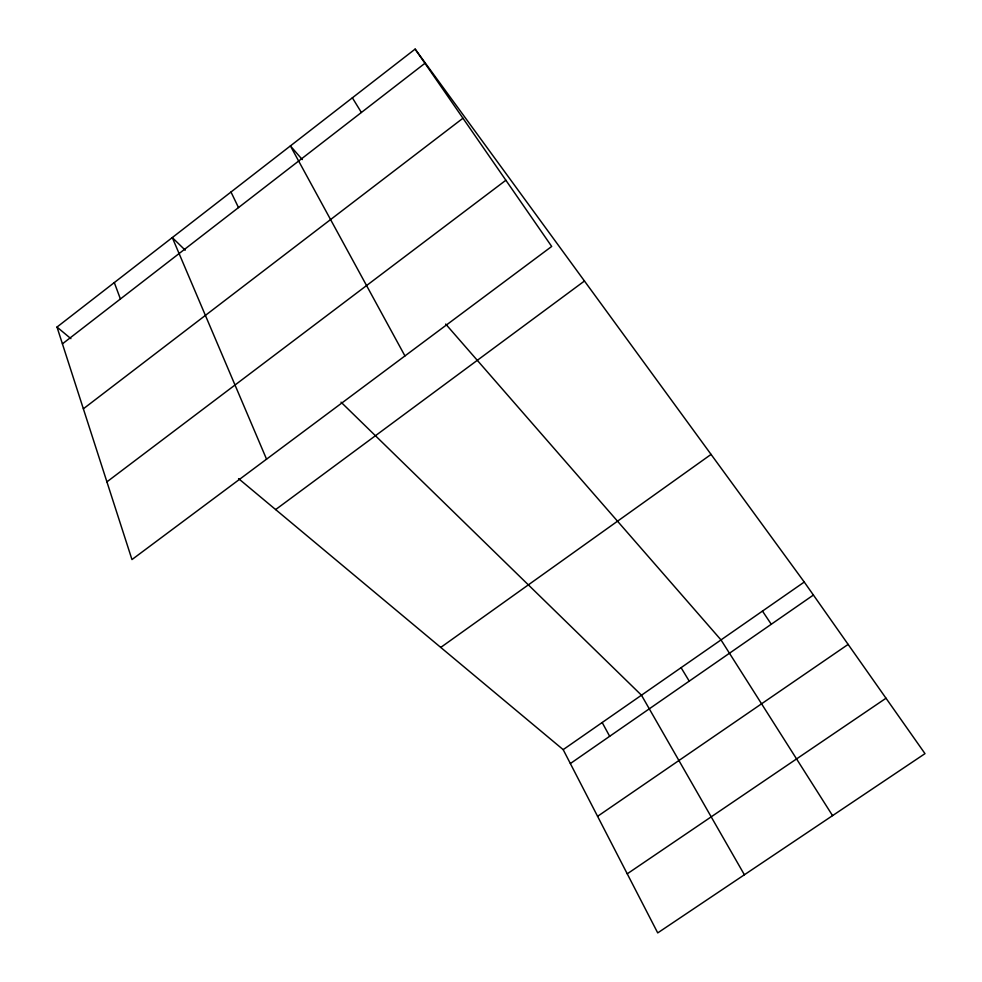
<?xml version="1.0" encoding="UTF-8"?>
<svg xmlns="http://www.w3.org/2000/svg" width="982" height="982" viewBox="0 0 982 982"><rect width="100%" height="100%" fill="white"/><g stroke="black" fill="none" stroke-linecap="round" stroke-linejoin="round"><path stroke-width="1.47" d="M415.128 49.1L551.688 246.457L131.969 559.568L57.005 327.055L415.128 49.1L804.258 582.044L924.995 753.636L657.719 932.9L563.177 749.634L238.565 478.627M62.418 343.86L424.948 63.29M83.36 408.807L462.964 118.233M106.915 481.855L505.877 180.246M275.635 509.584L584.462 281.012M440.746 647.42L711.066 454.408M563.177 749.634L804.258 582.044M570.358 763.554L813.415 595.043M597.584 816.324L848.141 644.401M627.24 873.82L886.01 698.227M57.005 327.055L70.9 338.655M185.217 250.189L172.292 237.57L266.552 459.171M341.036 402.166L641.479 695.207L744.393 874.766M302.309 159.575L290.402 145.913L404.94 355.926M445.693 324.072L721.009 639.92L832.564 815.637M762.474 611.099L771.275 624.257M352.366 97.807L361.388 112.476M681.091 667.674L689.229 681.14M602.187 722.531L609.675 736.304M230.991 192.018L238.503 207.583M114.305 282.583L120.405 298.982"/></g></svg>
